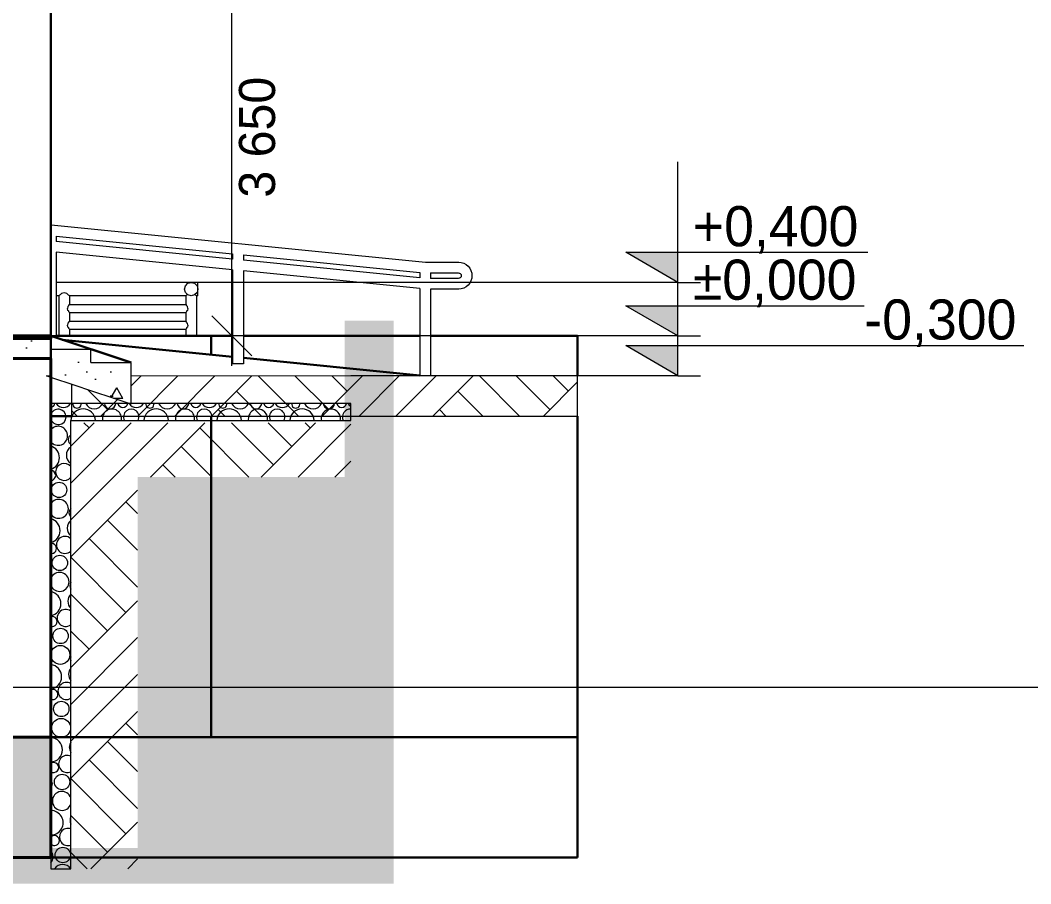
# Model space of a CAD drawing. Extents: x -464571 to -430223, y -12741 to 36790.
# Drawn here: x -444838 to -437279, y -4097 to 2360 of the extents above; entities that cross this region are included whole.
import ezdxf

# ---------------------------------------------------------------- set-up
doc = ezdxf.new("R2010")
doc.units = 0
doc.header["$MEASUREMENT"] = 0
for name, color, linetype, lineweight in [('01 Лінії_Ном_пера__1', 7, 'Continuous', 13), ('0_Ном_пера__1', 7, 'Continuous', 13), ('0_Ном_пера__120', 7, 'Continuous', 13), ('0_Ном_пера__19', 255, 'Continuous', 0), ('0_Ном_пера__41', 7, 'Continuous', 30), ('0_Ном_пера__7', 7, 'Continuous', 5), ('Интерьер- Перегородка_Ном_пера__41', 7, 'Continuous', 30), ('Лестницы внутренние_Ном_пера__21', 7, 'Continuous', 20), ('Перекрытия_Ном_пера__1', 7, 'Continuous', 13), ('Перекрытия_Ном_пера__41', 7, 'Continuous', 30), ('Стены несущие_Ном_пера__41', 7, 'Continuous', 30), ('Стены несущие_Ном_пера__61', 7, 'Continuous', 40)]:
    doc.layers.add(name, color=color, linetype=linetype, lineweight=lineweight)
for name, color, linetype, lineweight, true_color in [('0_Ном_пера__98', 7, 'Continuous', 13, 0x001f3e), ('Лестницы внутренние_Ном_пера__241', 7, 'Continuous', 13, 0x515151), ('Стены несущие_Ном_пера__42', 7, 'Continuous', 30, 0x7f7f7f)]:
    doc.layers.add(name, color=color, linetype=linetype, lineweight=lineweight, true_color=true_color)
for name, color, linetype in [('Интерьер- Перегородка', 7, 'Continuous'), ('Лестницы внутренние', 7, 'Continuous'), ('Перекрытия', 7, 'Continuous'), ('Стены несущие', 7, 'Continuous')]:
    doc.layers.add(name, color=color, linetype=linetype)
doc.styles.add('СГЕНЕРИР_СТИЛЬ_2', font='GOTHIC.TTF')
doc.styles.add('СГЕНЕРИР_СТИЛЬ_4', font='')
doc.styles.get('СГЕНЕРИР_СТИЛЬ_4').set_extended_font_data('Arial Unicode MS Кириллический')
doc.dimstyles.new('СГЕНЕРИР_СТИЛЬ__6', dxfattribs={"dimtxt": 269.999993, "dimasz": 285, "dimexe": 0.18, "dimexo": 300, "dimgap": 0.09, "dimtad": 3, "dimdec": 0, "dimzin": 0, "dimdsep": 46, "dimtxsty": 'СГЕНЕРИР_СТИЛЬ_4', "dimblk": 'ARROWHEAD_6', "dimblk1": 'ARROWHEAD_6', "dimblk2": 'ARROWHEAD_6', "dimcen": 0.09, "dimclrd": 256, "dimclre": 256, "dimclrt": 256, "dimadec": 0, "dimazin": 0, "dimtfac": 1, "dimtdec": 4, "dimtmove": 0, "dimatfit": 3, "dimfxl": 0, "dimtolj": 1, "dimtzin": 0, "dimarcsym": 0})
pattern_1 = [(45, (-133390.85, 0), (-413.6575, 413.6575), []), (45, (-133528.7, 137.9), (-827.315, 827.315), []), (45, (-133666.6, 275.8), (-827.315, 827.315), []), (135, (-133804.51, 413.66), (137.88582, 137.88582), [585, -585])]

# ---------------------------------------------------------------- blocks, each defined once
blk = doc.blocks.new('Элемент разреза_205', base_point=(-133390.9, 0))
at = {"layer": 'Интерьер- Перегородка_Ном_пера__41', "linetype": 'Continuous'}
for p, q in [((-444788.9, 3900), (-446168.9, 3900)), ((-444608.9, 3900), (-444668.9, 3900)), ((-444608.9, 0), (-444608.9, 3900)), ((-446168.9, 0), (-445008.9, 0))]:
    blk.add_line(p, q, dxfattribs=at)
blk = doc.blocks.new('Элемент разреза_344', base_point=(-133390.9, 0))
at = {"layer": '0_Ном_пера__98', "linetype": 'Continuous'}
for p, q in [((-444608.9, 830), (-444606.9, 830)), ((-444606.9, 830), (-441807, 550)), ((-444568.9, 745.8), (-444568.9, 706.2)), ((-444568.9, 745.8), (-443249, 613.8)), ((-443249, 574.2), (-444568.9, 706.2)), ((-444568.9, 625.8), (-444568.9, -13.3)), ((-443249, 493.8), (-444568.9, 625.8)), ((-443249, 613.8), (-443249, 574.2)), ((-443169, 605.8), (-443169, 566.2)), ((-443169, 605.8), (-441849, 473.8)), ((-441849, 434.2), (-443169, 566.2)), ((-441807, 550), (-441557, 550)), ((-441557, 550), (-441539.5, 548.3)), ((-441539.5, 548.3), (-441520.7, 542.6)), ((-441520.7, 542.6), (-441503.3, 533.3)), ((-441503.3, 533.3), (-441488.2, 520.8)), ((-443249, 493.8), (-443249, -210)), ((-443169, 485.8), (-443169, -210)), ((-441849, 353.8), (-443169, 485.8)), ((-441849, 473.8), (-441849, 434.2)), ((-441769, 470), (-441769, 430)), ((-441769, 470), (-441561, 470)), ((-441561, 470), (-441555.1, 469.4)), ((-441555.1, 469.4), (-441551.4, 468.3)), ((-441551.4, 468.3), (-441548, 466.5)), ((-441548, 466.5), (-441545, 464)), ((-441545, 464), (-441542.5, 461)), ((-441542.5, 461), (-441540.7, 457.6)), ((-441540.7, 457.6), (-441539.6, 453.9)), ((-441539.6, 453.9), (-441539.2, 450)), ((-441488.2, 520.8), (-441475.7, 505.7)), ((-441475.7, 505.7), (-441466.4, 488.3)), ((-441466.4, 488.3), (-441460.7, 469.5)), ((-441460.7, 469.5), (-441458.8, 450)), ((-441561, 430), (-441769, 430)), ((-441555.1, 430.6), (-441561, 430)), ((-441551.4, 431.7), (-441555.1, 430.6)), ((-441548, 433.5), (-441551.4, 431.7)), ((-441545, 436), (-441548, 433.5)), ((-441542.5, 439), (-441545, 436)), ((-441540.7, 442.4), (-441542.5, 439)), ((-441539.6, 446.1), (-441540.7, 442.4)), ((-441539.2, 450), (-441539.6, 446.1)), ((-441488.2, 379.2), (-441503.3, 366.7)), ((-441475.7, 394.3), (-441488.2, 379.2)), ((-441466.4, 411.7), (-441475.7, 394.3)), ((-441460.7, 430.5), (-441466.4, 411.7)), ((-441458.8, 450), (-441460.7, 430.5)), ((-441849, 353.8), (-441849, -297.1)), ((-441769, 350), (-441769, -297)), ((-441557, 350), (-441769, 350)), ((-441539.5, 351.7), (-441557, 350)), ((-441520.7, 357.4), (-441539.5, 351.7)), ((-441503.3, 366.7), (-441520.7, 357.4)), ((-443245.9, -210), (-443249, -210)), ((-443237.2, -210), (-443245.9, -210)), ((-443224.3, -210), (-443237.2, -210)), ((-443209, -210), (-443224.3, -210)), ((-443193.6, -210), (-443209, -210)), ((-443180.7, -210), (-443193.6, -210)), ((-443172, -210), (-443180.7, -210)), ((-443169, -210), (-443172, -210))]:
    blk.add_line(p, q, dxfattribs=at)
blk = doc.blocks.new('Элемент разреза_167', base_point=(-133390.9, 0))
at = {"layer": '0_Ном_пера__1', "linetype": 'Continuous'}
for p, q in [((-443508.9, 400), (-444568.9, 400)), ((-443508.9, 393.3), (-443508.9, 400)), ((-443508.9, 375), (-443508.9, 393.3)), ((-444550, 300), (-444544.7, 305.4)), ((-444539.7, 306.7), (-444544.7, 305.4)), ((-444539.7, 306.7), (-444530, 316.3)), ((-444510, 321.7), (-444530, 316.3)), ((-444490, 316.3), (-444510, 321.7)), ((-444480.4, 306.7), (-444490, 316.3)), ((-444480.4, 306.7), (-444475.4, 305.4)), ((-444470, 300), (-444475.4, 305.4)), ((-443598.9, 300), (-443593.5, 305.4)), ((-443588.5, 306.7), (-443593.5, 305.4)), ((-443588.5, 306.7), (-443586.2, 309)), ((-443529.3, 306.7), (-443531.6, 309)), ((-443529.3, 306.7), (-443524.3, 305.4)), ((-443518.9, 300), (-443524.3, 305.4)), ((-443508.9, 350), (-443508.9, 375)), ((-443508.9, 325), (-443508.9, 350)), ((-443508.9, 306.7), (-443508.9, 325)), ((-443508.9, 300), (-443508.9, 306.7)), ((-444550, 300), (-444568.9, 300)), ((-444550, 300), (-444550, 0)), ((-444475.4, 226), (-444474, 231)), ((-444470, 235), (-444474, 231)), ((-443598.9, 300), (-444470.1, 300)), ((-444470, 300), (-444470, 235)), ((-444470, 235), (-443598.9, 235)), ((-443598.9, 300), (-443598.9, 235)), ((-443598.9, 235), (-443594.9, 231)), ((-443593.5, 226), (-443594.9, 231)), ((-443518.9, 300), (-443518.9, 0)), ((-443508.9, 300), (-443518.9, 300)), ((-444481.3, 220), (-444485.4, 205)), ((-444481.3, 190), (-444485.4, 205)), ((-444475.4, 226), (-444481.3, 220)), ((-444475.4, 184), (-444481.3, 190)), ((-444474, 179), (-444475.4, 184)), ((-444470, 175), (-444474, 179)), ((-444470, 175), (-444470, 110)), ((-444470, 175), (-443598.9, 175)), ((-443594.9, 179), (-443598.9, 175)), ((-443598.9, 175), (-443598.9, 110)), ((-443593.5, 184), (-443594.9, 179)), ((-443593.5, 226), (-443587.6, 220)), ((-443587.6, 190), (-443593.5, 184)), ((-443583.5, 205), (-443587.6, 220)), ((-443583.5, 205), (-443587.6, 190)), ((-444481.3, 95), (-444485.4, 80)), ((-444481.3, 65), (-444485.4, 80)), ((-444475.4, 101), (-444481.3, 95)), ((-444475.4, 101), (-444474, 106)), ((-444470, 110), (-444474, 106)), ((-444470, 110), (-443598.9, 110)), ((-443598.9, 110), (-443594.9, 106)), ((-443593.5, 101), (-443594.9, 106)), ((-443593.5, 101), (-443587.6, 95)), ((-443583.5, 80), (-443587.6, 95)), ((-443583.5, 80), (-443587.6, 65)), ((-444475.4, 59), (-444481.3, 65)), ((-444474, 54), (-444475.4, 59)), ((-444470, 50), (-444474, 54)), ((-444470, 50), (-444470, 0)), ((-444470, 50), (-443598.9, 50)), ((-443594.9, 54), (-443598.9, 50)), ((-443598.9, 50), (-443598.9, 0)), ((-443593.5, 59), (-443594.9, 54)), ((-443587.6, 65), (-443593.5, 59))]:
    blk.add_line(p, q, dxfattribs=at)
blk = doc.blocks.new('Элемент разреза_166', base_point=(-133390.9, 0))
at = {"layer": '0_Ном_пера__41', "linetype": 'Continuous'}
blk.add_line((-444608.9, 0), (-444008.9, -200), dxfattribs=at)
blk = doc.blocks.new('Элемент разреза_165', base_point=(-133390.9, 0))
at = {"layer": '0_Ном_пера__41', "linetype": 'Continuous'}
for p, q in [((-444608.9, 0), (-444309.4, -100)), ((-444308.9, -100.2), (-444009.8, -200)), ((-444608.9, -600), (-444451.5, -600))]:
    blk.add_line(p, q, dxfattribs=at)
blk = doc.blocks.new('Элемент разреза_161', base_point=(-133390.9, 0))
at = {"layer": '0_Ном_пера__1', "linetype": 'Continuous'}
for p, q in [((-443602.2, 375), (-443583.9, 393.3)), ((-443583.9, 393.3), (-443558.9, 400)), ((-443558.9, 400), (-443533.9, 393.3)), ((-443533.9, 393.3), (-443515.6, 375)), ((-443608.9, 350), (-443602.2, 375)), ((-443602.2, 325), (-443608.9, 350)), ((-443583.9, 306.7), (-443602.2, 325)), ((-443558.9, 300), (-443583.9, 306.7)), ((-443533.9, 306.7), (-443558.9, 300)), ((-443515.6, 325), (-443533.9, 306.7)), ((-443515.6, 375), (-443508.9, 350)), ((-443508.9, 350), (-443515.6, 325)), ((-443518.9, 300.1), (-443518.9, 300))]:
    blk.add_line(p, q, dxfattribs=at)
blk = doc.blocks.new('Элемент разреза_216', base_point=(-133390.9, 0))
at = {"layer": 'Стены несущие_Ном_пера__41', "linetype": 'Continuous'}
for p, q in [((-444568.9, 0), (-443408.9, 0)), ((-443408.9, 0), (-443408.9, -140)), ((-443408.9, -600), (-443408.9, -3000)), ((-443408.9, -3000), (-444608.9, -3000))]:
    blk.add_line(p, q, dxfattribs=at)
blk = doc.blocks.new('Элемент разреза_346', base_point=(-133390.9, 0))
at = {"layer": '0_Ном_пера__41', "linetype": 'Continuous'}
for p, q in [((-444523.2, -28.6), (-443249, -156)), ((-443169, -164), (-441849, -296))]:
    blk.add_line(p, q, dxfattribs=at)
blk = doc.blocks.new('Элемент разреза_217', base_point=(-133390.9, 0))
at = {"layer": 'Стены несущие_Ном_пера__41', "linetype": 'Continuous'}
for p, q in [((-443408.9, 0), (-443249, 0)), ((-443169, 0), (-441849, 0)), ((-441769, 0), (-440668.5, 0)), ((-440668.5, -295.5), (-440668.5, 0)), ((-440668.5, -3000), (-440668.5, -600)), ((-440668.5, -3000), (-443408.9, -3000))]:
    blk.add_line(p, q, dxfattribs=at)
blk = doc.blocks.new('Элемент разреза_330', base_point=(-133390.9, 0))
at = {"layer": 'Стены несущие_Ном_пера__41', "linetype": 'Continuous'}
for q in [(-440668.5, -3000), (-444608.9, -3900)]:
    blk.add_line((-440668.5, -3900), q, dxfattribs=at)
blk = doc.blocks.new('Элемент разреза_5', base_point=(-133390.9, 0))
at = {"layer": 'Лестницы внутренние_Ном_пера__241', "linetype": 'Continuous'}
h = blk.add_hatch(dxfattribs=at)
h.set_pattern_fill('Бетон', color=256, style=0, pattern_type=2)
h.set_pattern_definition([(0, (-133390.9, 0), (0, 935.3074), [90, -450]), (0, (-133120.9, 467.7), (0, 935.3074), [90, -450]), (60, (-133390.9, 0), (-810, 467.6537), [90, -450]), (60, (-132850.9, 0), (-810, 467.6537), [90, -450]), (120, (-133300.9, 0), (810, 467.6537), [90, -450]), (120, (-132760.9, 0), (810, 467.6537), [90, -450]), (0, (-133390.85, 90), (0, 180), [0, -180, 0, -270]), (45, (-133300.85, 90), (-127.27922, 127.27922), [0, -135, 0, -225])])
h.paths.add_polyline_path([(-444008.9, -300), (-444008.9, -200), (-444308.9, -200), (-444308.9, -100), (-444608.9, -100), (-444608.9, -300), (-444641.4, -300), (-444621.8, -306.5), (-444608.9, -310.8), (-444428, -371.1), (-444308.9, -410.8), (-444128, -471.1), (-444008.9, -510.8)], flags=0)
at = {"layer": 'Лестницы внутренние_Ном_пера__21', "linetype": 'Continuous'}
for p, q in [((-444608.9, -100), (-444308.9, -100)), ((-444608.9, -300), (-444608.9, -100)), ((-444308.9, -200), (-444308.9, -100)), ((-444308.9, -200), (-444008.9, -200)), ((-444008.9, -300), (-444008.9, -200)), ((-444641.4, -300), (-444608.9, -300)), ((-444621.8, -306.5), (-444641.4, -300)), ((-444008.9, -510.8), (-444008.9, -300)), ((-444608.9, -310.8), (-444621.8, -306.5)), ((-444428, -371.1), (-444608.9, -310.8)), ((-444308.9, -410.8), (-444428, -371.1)), ((-444128, -471.1), (-444308.9, -410.8)), ((-444008.9, -510.8), (-444128, -471.1))]:
    blk.add_line(p, q, dxfattribs=at)
blk = doc.blocks.new('Элемент разреза_9', base_point=(-133390.9, 0))
at = {"layer": 'Перекрытия_Ном_пера__1', "linetype": 'Continuous'}
h = blk.add_hatch(dxfattribs=at)
h.set_pattern_fill('05___Бетон__будівельний_', color=256, style=0, pattern_type=2)
h.set_pattern_definition([(0, (-133390.9, 0), (0, 935.3075), [90, -450]), (0, (-133120.9, 467.7), (0, 935.3075), [90, -450]), (60, (-133390.9, 0), (-810, 467.6537), [90, -450]), (60, (-132850.9, 0), (-810, 467.6537), [90, -450]), (120, (-133300.9, 0), (810, 467.6537), [90, -450]), (120, (-132760.9, 0), (810, 467.6537), [90, -450]), (0, (-133390.85, 90), (0, 180.00001), [0, -180.00001, 0, -270.00001]), (45, (-133300.85, 90), (-127.27923, 127.27923), [0, -135.00001, 0, -225.00001])])
h.paths.add_polyline_path([(-446168.9, -170), (-444608.9, -170), (-444608.9, -20), (-446168.9, -20)], flags=0)
at = {"layer": 'Перекрытия_Ном_пера__41', "linetype": 'Continuous'}
for p, q in [((-446168.9, -20), (-444608.9, -20)), ((-446168.9, -170), (-446168.9, -20)), ((-444608.9, -170), (-444608.9, -20)), ((-446168.9, -170), (-444608.9, -170))]:
    blk.add_line(p, q, dxfattribs=at)
blk = doc.blocks.new('Элемент разреза_171', base_point=(-133390.9, 0))
at = {"layer": 'Стены несущие_Ном_пера__61', "linetype": 'Continuous'}
for p, q in [((-445008.9, -20), (-445008.9, 0)), ((-445008.9, 0), (-444608.9, 0)), ((-444608.9, -20), (-444608.9, 0)), ((-445008.9, -20), (-444608.9, -20)), ((-445008.9, -170), (-444608.9, -170)), ((-445008.9, -3000), (-445008.9, -170)), ((-444608.9, -3000), (-444608.9, -170)), ((-445008.9, -3000), (-444608.9, -3000))]:
    blk.add_line(p, q, dxfattribs=at)
blk = doc.blocks.new('Элемент разреза_168', base_point=(-133390.9, 0))
at = {"layer": 'Стены несущие_Ном_пера__42', "linetype": 'Continuous'}
blk.add_hatch(color=256, dxfattribs=at).paths.add_polyline_path([(-445008.9, -3000), (-445008.9, -3900), (-444608.9, -3900), (-444608.9, -3000)], flags=0)
at = {"layer": 'Стены несущие_Ном_пера__61', "linetype": 'Continuous'}
for p, q in [((-445008.9, -3900), (-445008.9, -3000)), ((-445008.9, -3000), (-444608.9, -3000)), ((-444608.9, -3900), (-444608.9, -3000)), ((-445008.9, -3900), (-444608.9, -3900))]:
    blk.add_line(p, q, dxfattribs=at)
blk = doc.blocks.new('Элемент разреза_281', base_point=(-133390.9, 0))
at = {"layer": '0_Ном_пера__7', "linetype": 'Continuous'}
h = blk.add_hatch(dxfattribs=at)
h.set_pattern_fill('Грунт', color=256, style=0, pattern_type=2)
h.set_pattern_definition(pattern_1)
h.paths.add_polyline_path([(-444008.9, -300.1), (-444008.9, -510.8), (-444128, -471.1), (-444308.9, -410.8), (-444428, -371.1), (-444451.5, -363.3), (-444451.5, -600), (-440668.5, -600), (-440668.5, -295.5)], flags=0)
at = {"layer": '0_Ном_пера__1', "linetype": 'Continuous'}
for p, q in [((-444008.9, -300.1), (-440668.5, -295.5)), ((-444008.9, -510.8), (-444008.9, -300.1)), ((-440668.5, -600), (-440668.5, -295.5)), ((-444428, -371.1), (-444451.5, -363.3)), ((-444451.5, -600), (-444451.5, -363.3)), ((-444308.9, -410.8), (-444428, -371.1)), ((-444128, -471.1), (-444308.9, -410.8)), ((-444008.9, -510.8), (-444128, -471.1)), ((-444451.5, -600), (-440668.5, -600))]:
    blk.add_line(p, q, dxfattribs=at)
blk = doc.blocks.new('Линейный размер_2', base_point=(-439919.7, -297.8))
at = {"layer": '0_Ном_пера__98', "linetype": 'Continuous'}
for points in [[(-439919.7, 400), (-440308.9, 625), (-439919.7, 625)], [(-439919.7, 0), (-440308.9, 225), (-439919.7, 225)], [(-439919.7, -297.8), (-440308.9, -72.8), (-439919.7, -72.8)]]:
    blk.add_hatch(color=256, dxfattribs=at).paths.add_polyline_path(points, flags=0)
for p, q in [((-439919.7, 400), (-439919.7, 1300)), ((-439919.7, 0), (-439919.7, 900)), ((-439919.7, 400), (-440308.9, 625)), ((-440308.9, 625), (-439919.7, 625)), ((-439919.7, 625), (-438497.1, 625)), ((-439919.7, -297.8), (-439919.7, 602.2)), ((-439919.7, 400), (-443558.9, 400)), ((-439919.7, 400), (-439750.9, 400)), ((-439919.7, 0), (-440308.9, 225)), ((-440308.9, 225), (-439919.7, 225)), ((-439919.7, 225), (-438525.3, 225)), ((-439919.7, 0), (-446328.9, 0)), ((-439919.7, 0), (-439750.9, 0)), ((-439919.7, -297.8), (-440308.9, -72.8)), ((-440308.9, -72.8), (-439919.7, -72.8)), ((-439919.7, -72.8), (-437332.5, -72.8)), ((-439919.7, -297.8), (-442364.4, -297.8)), ((-439919.7, -297.8), (-439750.9, -297.8))]:
    blk.add_line(p, q, dxfattribs=at)
at = {"layer": '0_Ном_пера__98', "char_height": 300, "attachment_point": 1, "style": 'СГЕНЕРИР_СТИЛЬ_2'}
for s, insert in [('{+0,400}', (-439807.2, 970)), ('{±0,000}', (-439807.2, 570)), ('{-0,300}', (-438524.1, 272.2))]:
    blk.add_mtext(s, dxfattribs=dict(at, insert=insert))
blk = doc.blocks.new('*D458', base_point=(-133390.9, 0))
at = {"layer": '0_Ном_пера__120', "linetype": 'Continuous'}
for p, q in [((-443105.9, 3500), (-443405.9, 3800)), ((-442974.6, 3650), (-443555.9, 3650)), ((-443255.9, 0), (-443255.9, 3650)), ((-443405.9, 150), (-443105.9, -150)), ((-442974.6, 0), (-443555.9, 0)), ((-443255.9, -225), (-443255.9, 0))]:
    blk.add_line(p, q, dxfattribs=at)
at = {"layer": '0_Ном_пера__120', "char_height": 270, "attachment_point": 1, "rotation": 90, "style": 'СГЕНЕРИР_СТИЛЬ_2'}
for s, insert in [('{150}', (-443201.9, 2867.2)), ('{3\xa0650}', (-443201.9, 1033.4))]:
    blk.add_mtext(s, dxfattribs=dict(at, insert=insert))
blk = doc.blocks.new('ARROWHEAD_6')
at = {"linetype": 'Continuous'}
for p, q in [((-0.5, -0.5), (0.5, 0.5)), ((0, 0), (-1, 0))]:
    blk.add_line(p, q, dxfattribs=at)
blk = doc.blocks.new('*D459', base_point=(-133390.854027, 0))
at = {"layer": '0_Ном_пера__120', "linetype": 'Continuous'}
for p, q in [((-443405.893977, 3950), (-443105.893977, 3650)), ((-442974.643977, 3800), (-443555.893977, 3800)), ((-443105.893977, 3500), (-443405.893977, 3800)), ((-443255.893977, 3650), (-443255.893977, 3800)), ((-442974.643977, 3650), (-443555.893977, 3650))]:
    blk.add_line(p, q, dxfattribs=at)
blk = doc.blocks.new('*D460', base_point=(-133390.9, 0))
at = {"layer": '0_Ном_пера__120', "linetype": 'Continuous'}
for p, q in [((-443405.9, 5150), (-443105.9, 4850)), ((-442974.6, 5000), (-443555.9, 5000)), ((-443255.9, 3800), (-443255.9, 5000)), ((-443405.9, 3950), (-443105.9, 3650)), ((-442974.6, 3800), (-443555.9, 3800))]:
    blk.add_line(p, q, dxfattribs=at)
at = {"layer": '0_Ном_пера__120', "insert": (-442891.4, 3924.8), "char_height": 270, "attachment_point": 1, "rotation": 90, "style": 'СГЕНЕРИР_СТИЛЬ_2'}
blk.add_mtext('{1\xa0200}', dxfattribs=at)
blk = doc.blocks.new('*D461', base_point=(-133390.9, 0))
at = {"layer": '0_Ном_пера__120', "linetype": 'Continuous'}
for p, q in [((-443405.9, 6800), (-443105.9, 6500)), ((-442974.6, 6650), (-443555.9, 6650)), ((-443255.9, 5000), (-443255.9, 6650)), ((-443405.9, 5150), (-443105.9, 4850)), ((-442974.6, 5000), (-443555.9, 5000))]:
    blk.add_line(p, q, dxfattribs=at)
at = {"layer": '0_Ном_пера__120', "char_height": 270, "attachment_point": 1, "rotation": 90, "style": 'СГЕНЕРИР_СТИЛЬ_2'}
for s, insert in [('{150}', (-442891.4, 6032.2)), ('{1\xa0650}', (-443201.9, 5349.8))]:
    blk.add_mtext(s, dxfattribs=dict(at, insert=insert))
blk = doc.blocks.new('*D462', base_point=(-133390.854027, 0))
at = {"layer": '0_Ном_пера__120', "linetype": 'Continuous'}
for p, q in [((-443405.893977, 6950), (-443105.893977, 6650)), ((-442974.643977, 6800), (-443555.893977, 6800)), ((-443405.893977, 6800), (-443105.893977, 6500)), ((-443255.893977, 6650), (-443255.893977, 6800)), ((-442974.643977, 6650), (-443555.893977, 6650))]:
    blk.add_line(p, q, dxfattribs=at)
blk = doc.blocks.new('*D463', base_point=(-133390.9, 0))
at = {"layer": '0_Ном_пера__120', "linetype": 'Continuous'}
for p, q in [((-443405.9, 8150), (-443105.9, 7850)), ((-442974.6, 8000), (-443555.9, 8000)), ((-443255.9, 6800), (-443255.9, 8000)), ((-443405.9, 6950), (-443105.9, 6650)), ((-442974.6, 6800), (-443555.9, 6800))]:
    blk.add_line(p, q, dxfattribs=at)
at = {"layer": '0_Ном_пера__120', "insert": (-442891.4, 6935), "char_height": 270, "attachment_point": 1, "rotation": 90, "style": 'СГЕНЕРИР_СТИЛЬ_2'}
blk.add_mtext('{1\xa0200}', dxfattribs=at)
blk = doc.blocks.new('*D464', base_point=(-133390.9, 0))
at = {"layer": '0_Ном_пера__120', "linetype": 'Continuous'}
for p, q in [((-443405.9, 9800), (-443105.9, 9500)), ((-442974.6, 9650), (-443555.9, 9650)), ((-443255.9, 8000), (-443255.9, 9650)), ((-443405.9, 8150), (-443105.9, 7850)), ((-442974.6, 8000), (-443555.9, 8000))]:
    blk.add_line(p, q, dxfattribs=at)
at = {"layer": '0_Ном_пера__120', "char_height": 270, "attachment_point": 1, "rotation": 90, "style": 'СГЕНЕРИР_СТИЛЬ_2'}
for s, insert in [('{150}', (-442891.4, 9032.2)), ('{1\xa0650}', (-443201.9, 8349.8))]:
    blk.add_mtext(s, dxfattribs=dict(at, insert=insert))
blk = doc.blocks.new('*D465', base_point=(-133390.854027, 0))
at = {"layer": '0_Ном_пера__120', "linetype": 'Continuous'}
for p, q in [((-443405.893977, 9950), (-443105.893977, 9650)), ((-442974.643977, 9800), (-443555.893977, 9800)), ((-443405.893977, 9800), (-443105.893977, 9500)), ((-443255.893977, 9650), (-443255.893977, 9800)), ((-442974.643977, 9650), (-443555.893977, 9650))]:
    blk.add_line(p, q, dxfattribs=at)
blk = doc.blocks.new('*D466', base_point=(-133390.9, 0))
at = {"layer": '0_Ном_пера__120', "linetype": 'Continuous'}
for p, q in [((-443405.9, 11150), (-443105.9, 10850)), ((-442974.6, 11000), (-443555.9, 11000)), ((-443255.9, 9800), (-443255.9, 11000)), ((-443405.9, 9950), (-443105.9, 9650)), ((-442974.6, 9800), (-443555.9, 9800))]:
    blk.add_line(p, q, dxfattribs=at)
at = {"layer": '0_Ном_пера__120', "insert": (-442891.4, 9935), "char_height": 270, "attachment_point": 1, "rotation": 90, "style": 'СГЕНЕРИР_СТИЛЬ_2'}
blk.add_mtext('{1\xa0200}', dxfattribs=at)
blk = doc.blocks.new('*D467', base_point=(-133390.9, 0))
at = {"layer": '0_Ном_пера__120', "linetype": 'Continuous'}
for p, q in [((-443405.9, 12800), (-443105.9, 12500)), ((-442974.6, 12650), (-443555.9, 12650)), ((-443255.9, 11000), (-443255.9, 12650)), ((-443405.9, 11150), (-443105.9, 10850)), ((-442974.6, 11000), (-443555.9, 11000))]:
    blk.add_line(p, q, dxfattribs=at)
at = {"layer": '0_Ном_пера__120', "char_height": 270, "attachment_point": 1, "rotation": 90, "style": 'СГЕНЕРИР_СТИЛЬ_2'}
for s, insert in [('{150}', (-442891.4, 12032.2)), ('{1\xa0650}', (-443201.9, 11349.8))]:
    blk.add_mtext(s, dxfattribs=dict(at, insert=insert))
blk = doc.blocks.new('*D468', base_point=(-133390.854027, 0))
at = {"layer": '0_Ном_пера__120', "linetype": 'Continuous'}
for p, q in [((-443405.893977, 12950), (-443105.893977, 12650)), ((-442974.643977, 12800), (-443555.893977, 12800)), ((-443405.893977, 12800), (-443105.893977, 12500)), ((-443255.893977, 12650), (-443255.893977, 12800)), ((-442974.643977, 12650), (-443555.893977, 12650))]:
    blk.add_line(p, q, dxfattribs=at)
blk = doc.blocks.new('*D469', base_point=(-133390.9, 0))
at = {"layer": '0_Ном_пера__120', "linetype": 'Continuous'}
for p, q in [((-443405.9, 14150), (-443105.9, 13850)), ((-442974.6, 14000), (-443555.9, 14000)), ((-443255.9, 12800), (-443255.9, 14000)), ((-443405.9, 12950), (-443105.9, 12650)), ((-442974.6, 12800), (-443555.9, 12800))]:
    blk.add_line(p, q, dxfattribs=at)
at = {"layer": '0_Ном_пера__120', "insert": (-442891.4, 12935), "char_height": 270, "attachment_point": 1, "rotation": 90, "style": 'СГЕНЕРИР_СТИЛЬ_2'}
blk.add_mtext('{1\xa0200}', dxfattribs=at)
blk = doc.blocks.new('*D470', base_point=(-133390.9, 0))
at = {"layer": '0_Ном_пера__120', "linetype": 'Continuous'}
for p, q in [((-443405.9, 15800), (-443105.9, 15500)), ((-442974.6, 15650), (-443555.9, 15650)), ((-443255.9, 14000), (-443255.9, 15650)), ((-443405.9, 14150), (-443105.9, 13850)), ((-442974.6, 14000), (-443555.9, 14000))]:
    blk.add_line(p, q, dxfattribs=at)
at = {"layer": '0_Ном_пера__120', "char_height": 270, "attachment_point": 1, "rotation": 90, "style": 'СГЕНЕРИР_СТИЛЬ_2'}
for s, insert in [('{150}', (-442891.4, 15032.2)), ('{1\xa0650}', (-443201.9, 14349.8))]:
    blk.add_mtext(s, dxfattribs=dict(at, insert=insert))
blk = doc.blocks.new('*D471', base_point=(-133390.854027, 0))
at = {"layer": '0_Ном_пера__120', "linetype": 'Continuous'}
for p, q in [((-443405.893977, 15950), (-443105.893977, 15650)), ((-442974.643977, 15800), (-443555.893977, 15800)), ((-443405.893977, 15800), (-443105.893977, 15500)), ((-443255.893977, 15650), (-443255.893977, 15800)), ((-442974.643977, 15650), (-443555.893977, 15650))]:
    blk.add_line(p, q, dxfattribs=at)
blk = doc.blocks.new('*D472', base_point=(-133390.9, 0))
at = {"layer": '0_Ном_пера__120', "linetype": 'Continuous'}
for p, q in [((-443405.9, 17150), (-443105.9, 16850)), ((-442974.6, 17000), (-443555.9, 17000)), ((-443255.9, 15800), (-443255.9, 17000)), ((-443405.9, 15950), (-443105.9, 15650)), ((-442974.6, 15800), (-443555.9, 15800))]:
    blk.add_line(p, q, dxfattribs=at)
at = {"layer": '0_Ном_пера__120', "insert": (-442891.4, 15935), "char_height": 270, "attachment_point": 1, "rotation": 90, "style": 'СГЕНЕРИР_СТИЛЬ_2'}
blk.add_mtext('{1\xa0200}', dxfattribs=at)
blk = doc.blocks.new('*D473', base_point=(-133390.9, 0))
at = {"layer": '0_Ном_пера__120', "linetype": 'Continuous'}
for p, q in [((-443105.9, 18500), (-443405.9, 18800)), ((-442974.6, 18650), (-443555.9, 18650)), ((-443255.9, 17000), (-443255.9, 18650)), ((-443405.9, 17150), (-443105.9, 16850)), ((-442974.6, 17000), (-443555.9, 17000))]:
    blk.add_line(p, q, dxfattribs=at)
at = {"layer": '0_Ном_пера__120', "char_height": 270, "attachment_point": 1, "rotation": 90, "style": 'СГЕНЕРИР_СТИЛЬ_2'}
for s, insert in [('{150}', (-442891.4, 18032.2)), ('{1\xa0650}', (-443201.9, 17349.8))]:
    blk.add_mtext(s, dxfattribs=dict(at, insert=insert))
blk = doc.blocks.new('*D474', base_point=(-133390.854027, 0))
at = {"layer": '0_Ном_пера__120', "linetype": 'Continuous'}
for p, q in [((-443405.893977, 18950), (-443105.893977, 18650)), ((-442974.643977, 18800), (-443555.893977, 18800)), ((-443105.893977, 18500), (-443405.893977, 18800)), ((-443255.893977, 18650), (-443255.893977, 18800)), ((-442974.643977, 18650), (-443555.893977, 18650))]:
    blk.add_line(p, q, dxfattribs=at)
blk = doc.blocks.new('*D475', base_point=(-133390.9, 0))
at = {"layer": '0_Ном_пера__120', "linetype": 'Continuous'}
for p, q in [((-443405.9, 20150), (-443105.9, 19850)), ((-442974.6, 20000), (-443555.9, 20000)), ((-443255.9, 18800), (-443255.9, 20000)), ((-443405.9, 18950), (-443105.9, 18650)), ((-442974.6, 18800), (-443555.9, 18800))]:
    blk.add_line(p, q, dxfattribs=at)
at = {"layer": '0_Ном_пера__120', "insert": (-442891.4, 18935), "char_height": 270, "attachment_point": 1, "rotation": 90, "style": 'СГЕНЕРИР_СТИЛЬ_2'}
blk.add_mtext('{1\xa0200}', dxfattribs=at)
blk = doc.blocks.new('*D476', base_point=(-133390.9, 0))
at = {"layer": '0_Ном_пера__120', "linetype": 'Continuous'}
for p, q in [((-443105.9, 21500), (-443405.9, 21800)), ((-442974.6, 21650), (-443555.9, 21650)), ((-443255.9, 20000), (-443255.9, 21650)), ((-443405.9, 20150), (-443105.9, 19850)), ((-442974.6, 20000), (-443555.9, 20000))]:
    blk.add_line(p, q, dxfattribs=at)
at = {"layer": '0_Ном_пера__120', "char_height": 270, "attachment_point": 1, "rotation": 90, "style": 'СГЕНЕРИР_СТИЛЬ_2'}
for s, insert in [('{150}', (-442891.4, 21032.2)), ('{1\xa0650}', (-443201.9, 20349.8))]:
    blk.add_mtext(s, dxfattribs=dict(at, insert=insert))
blk = doc.blocks.new('*D477', base_point=(-133390.854027, 0))
at = {"layer": '0_Ном_пера__120', "linetype": 'Continuous'}
for p, q in [((-443405.893977, 21950), (-443105.893977, 21650)), ((-442974.643977, 21800), (-443555.893977, 21800)), ((-443105.893977, 21500), (-443405.893977, 21800)), ((-443255.893977, 21650), (-443255.893977, 21800)), ((-442974.643977, 21650), (-443555.893977, 21650))]:
    blk.add_line(p, q, dxfattribs=at)
blk = doc.blocks.new('*D478', base_point=(-133390.9, 0))
at = {"layer": '0_Ном_пера__120', "linetype": 'Continuous'}
for p, q in [((-443405.9, 23150), (-443105.9, 22850)), ((-442974.6, 23000), (-443555.9, 23000)), ((-443255.9, 21800), (-443255.9, 23000)), ((-443405.9, 21950), (-443105.9, 21650)), ((-442974.6, 21800), (-443555.9, 21800))]:
    blk.add_line(p, q, dxfattribs=at)
at = {"layer": '0_Ном_пера__120', "insert": (-442891.4, 21935), "char_height": 270, "attachment_point": 1, "rotation": 90, "style": 'СГЕНЕРИР_СТИЛЬ_2'}
blk.add_mtext('{1\xa0200}', dxfattribs=at)
blk = doc.blocks.new('*D479', base_point=(-133390.9, 0))
at = {"layer": '0_Ном_пера__120', "linetype": 'Continuous'}
for p, q in [((-443105.9, 24500), (-443405.9, 24800)), ((-442974.6, 24650), (-443555.9, 24650)), ((-443255.9, 23000), (-443255.9, 24650)), ((-443405.9, 23150), (-443105.9, 22850)), ((-442974.6, 23000), (-443555.9, 23000))]:
    blk.add_line(p, q, dxfattribs=at)
at = {"layer": '0_Ном_пера__120', "char_height": 270, "attachment_point": 1, "rotation": 90, "style": 'СГЕНЕРИР_СТИЛЬ_2'}
for s, insert in [('{150}', (-442891.4, 24032.2)), ('{1\xa0650}', (-443201.9, 23349.8))]:
    blk.add_mtext(s, dxfattribs=dict(at, insert=insert))
blk = doc.blocks.new('*D480', base_point=(-133390.854027, 0))
at = {"layer": '0_Ном_пера__120', "linetype": 'Continuous'}
for p, q in [((-443405.893977, 24950), (-443105.893977, 24650)), ((-442974.643977, 24800), (-443555.893977, 24800)), ((-443105.893977, 24500), (-443405.893977, 24800)), ((-443255.893977, 24650), (-443255.893977, 24800)), ((-442974.643977, 24650), (-443555.893977, 24650))]:
    blk.add_line(p, q, dxfattribs=at)
blk = doc.blocks.new('*D481', base_point=(-133390.9, 0))
at = {"layer": '0_Ном_пера__120', "linetype": 'Continuous'}
for p, q in [((-443405.9, 26150), (-443105.9, 25850)), ((-442974.6, 26000), (-443555.9, 26000)), ((-443255.9, 24800), (-443255.9, 26000)), ((-443405.9, 24950), (-443105.9, 24650)), ((-442974.6, 24800), (-443555.9, 24800))]:
    blk.add_line(p, q, dxfattribs=at)
at = {"layer": '0_Ном_пера__120', "insert": (-442891.4, 24935), "char_height": 270, "attachment_point": 1, "rotation": 90, "style": 'СГЕНЕРИР_СТИЛЬ_2'}
blk.add_mtext('{1\xa0200}', dxfattribs=at)
blk = doc.blocks.new('*D482', base_point=(-133390.9, 0))
at = {"layer": '0_Ном_пера__120', "linetype": 'Continuous'}
for p, q in [((-443105.9, 27500), (-443405.9, 27800)), ((-442974.6, 27650), (-443555.9, 27650)), ((-443255.9, 26000), (-443255.9, 27650)), ((-443405.9, 26150), (-443105.9, 25850)), ((-442974.6, 26000), (-443555.9, 26000))]:
    blk.add_line(p, q, dxfattribs=at)
at = {"layer": '0_Ном_пера__120', "char_height": 270, "attachment_point": 1, "rotation": 90, "style": 'СГЕНЕРИР_СТИЛЬ_2'}
for s, insert in [('{150}', (-442891.4, 27032.2)), ('{1\xa0650}', (-443201.9, 26349.8))]:
    blk.add_mtext(s, dxfattribs=dict(at, insert=insert))
blk = doc.blocks.new('*D483', base_point=(-133390.854027, 0))
at = {"layer": '0_Ном_пера__120', "linetype": 'Continuous'}
for p, q in [((-443405.893977, 27950), (-443105.893977, 27650)), ((-442974.643977, 27800), (-443555.893977, 27800)), ((-443105.893977, 27500), (-443405.893977, 27800)), ((-443255.893977, 27650), (-443255.893977, 27800)), ((-442974.643977, 27650), (-443555.893977, 27650))]:
    blk.add_line(p, q, dxfattribs=at)
blk = doc.blocks.new('*D484', base_point=(-133390.9, 0))
at = {"layer": '0_Ном_пера__120', "linetype": 'Continuous'}
for p, q in [((-443405.9, 29150), (-443105.9, 28850)), ((-442974.6, 29000), (-443555.9, 29000)), ((-443255.9, 27800), (-443255.9, 29000)), ((-443405.9, 27950), (-443105.9, 27650)), ((-442974.6, 27800), (-443555.9, 27800))]:
    blk.add_line(p, q, dxfattribs=at)
at = {"layer": '0_Ном_пера__120', "insert": (-442891.4, 27935), "char_height": 270, "attachment_point": 1, "rotation": 90, "style": 'СГЕНЕРИР_СТИЛЬ_2'}
blk.add_mtext('{1\xa0200}', dxfattribs=at)
blk = doc.blocks.new('*D485', base_point=(-133390.9, 0))
at = {"layer": '0_Ном_пера__120', "linetype": 'Continuous'}
for p, q in [((-443405.9, 30650), (-443105.9, 30350)), ((-442974.6, 30500), (-443555.9, 30500)), ((-443255.9, 29000), (-443255.9, 30500)), ((-443405.9, 29150), (-443105.9, 28850)), ((-442974.6, 29000), (-443555.9, 29000))]:
    blk.add_line(p, q, dxfattribs=at)
at = {"layer": '0_Ном_пера__120', "char_height": 270, "attachment_point": 1, "rotation": 90, "style": 'СГЕНЕРИР_СТИЛЬ_2'}
for s, insert in [('{400}', (-442891.4, 30383.6)), ('{1\xa0500}', (-443201.9, 29274.8))]:
    blk.add_mtext(s, dxfattribs=dict(at, insert=insert))
blk = doc.blocks.new('*D486', base_point=(-133390.854027, 0))
at = {"layer": '0_Ном_пера__120', "linetype": 'Continuous'}
for p, q in [((-443405.893977, 31050), (-443105.893977, 30750)), ((-442974.643977, 30900), (-443555.893977, 30900)), ((-443255.893977, 30500), (-443255.893977, 30900)), ((-443405.893977, 30650), (-443105.893977, 30350)), ((-442974.643977, 30500), (-443555.893977, 30500))]:
    blk.add_line(p, q, dxfattribs=at)
blk = doc.blocks.new('*D487', base_point=(-133390.9, 0))
at = {"layer": '0_Ном_пера__120', "linetype": 'Continuous'}
for p, q in [((-443255.9, 31400), (-443255.9, 31625)), ((-443105.9, 31250), (-443405.9, 31550)), ((-442974.6, 31400), (-443555.9, 31400)), ((-443255.9, 30900), (-443255.9, 31400)), ((-443405.9, 31050), (-443105.9, 30750)), ((-442974.6, 30900), (-443555.9, 30900))]:
    blk.add_line(p, q, dxfattribs=at)
at = {"layer": '0_Ном_пера__120', "insert": (-443201.9, 31550), "char_height": 270, "attachment_point": 1, "rotation": 90, "style": 'СГЕНЕРИР_СТИЛЬ_2'}
blk.add_mtext('{500}', dxfattribs=at)
blk = doc.blocks.new('*X507', base_point=(-133390.9, 0))
at = {"layer": '0_Ном_пера__1', "linetype": 'Continuous'}
for centre, radius in [((-444547.3, -1151.9), 57.5), ((-444541.7, -1697.9), 57.5), ((-444536.1, -2243.9), 57.5), ((-444537.7, -2385.4), 71), ((-444530.6, -2789.8), 57.5), ((-444532.1, -2931.4), 71), ((-444525, -3335.8), 57.5), ((-444519.4, -3881.8), 57.5)]:
    blk.add_circle(centre, radius, dxfattribs=at)
for centre, radius, start, end in [((-444615.6, -497.8), 37.6, 280.28174, 348.29004), ((-444514.6, -471.2), 63.8, 212.42944, 327.57056), ((-444413.5, -509.3), 31, 172.7692, 7.2308), ((-444284.3, -474.4), 71, 205.88161, 334.11839), ((-444165.8, -503.1), 42.9, 183.0938, 356.9062), ((-444070.1, -497.8), 37.6, 191.70996, 348.29004), ((-443969, -471.2), 63.8, 212.42944, 327.57056), ((-443867.9, -509.3), 31, 172.7692, 7.2308), ((-443738.8, -474.4), 71, 205.88161, 334.11839), ((-443620.2, -503.1), 42.9, 183.0938, 356.9062), ((-443524.5, -497.8), 37.6, 191.70996, 348.29004), ((-443423.4, -471.2), 63.8, 212.42944, 327.57056), ((-443322.4, -509.3), 31, 172.7692, 7.2308), ((-443193.2, -474.4), 71, 205.88161, 334.11839), ((-443074.7, -503.1), 42.9, 183.0938, 356.9062), ((-442978.9, -497.8), 37.6, 191.70996, 348.29004), ((-442877.9, -471.2), 63.8, 212.42944, 327.57056), ((-442776.8, -509.3), 31, 172.7692, 7.2308), ((-442647.7, -474.4), 71, 205.88161, 334.11839), ((-442529.1, -503.1), 42.9, 183.0938, 356.9062), ((-442433.4, -497.8), 37.6, 191.70996, 348.29004), ((-442332.3, -471.2), 63.8, 212.42944, 239.85085), ((-444552.8, -605.9), 57.5, 192.85696, 167.14304), ((-444366.7, -637.8), 91.8, 3.04747, 176.95253), ((-444151.3, -619.1), 71.6, 348.87705, 191.12295), ((-444007.3, -605.9), 57.5, 331.97512, 208.02488), ((-443821.1, -637.8), 91.8, 3.04747, 176.95253), ((-443605.7, -619.1), 71.6, 348.87705, 191.12295), ((-443461.7, -605.9), 57.5, 331.97512, 208.02488), ((-443275.5, -637.8), 91.8, 3.04747, 176.95253), ((-443060.2, -619.1), 71.6, 348.87705, 191.12295), ((-442916.1, -605.9), 57.5, 331.97512, 208.02488), ((-442730, -637.8), 91.8, 3.04747, 176.95253), ((-442514.6, -619.1), 71.6, 348.87705, 191.12295), ((-442370.6, -605.9), 57.5, 83.81489, 208.02488), ((-444554.3, -747.4), 71, 219.74715, 140.25285), ((-444435.8, -776.1), 42.9, 122.99724, 237.00276), ((-444636.7, -910.8), 91.8, 287.58886, 72.41114), ((-444421.3, -892.1), 71.6, 121.93088, 238.06912), ((-444509, -1017.2), 63.8, 38.65323, 321.34677), ((-444610.1, -1043.8), 37.6, 271.75466, 88.24534), ((-444548.8, -1293.4), 71, 212.08685, 147.91315), ((-444430.2, -1322.1), 42.9, 132.3989, 227.6011), ((-444631.1, -1456.8), 91.8, 283.98189, 76.01811), ((-444415.7, -1438.1), 71.6, 127.34507, 232.65493), ((-444503.4, -1563.2), 63.8, 46.0677, 313.9323), ((-444604.5, -1589.8), 37.6, 263.26665, 96.73335), ((-444543.2, -1839.4), 71, 202.23885, 157.76115), ((-444424.7, -1868.1), 42.9, 143.51163, 216.48837), ((-444625.5, -2002.8), 91.8, 280.43068, 79.56932), ((-444410.2, -1984.1), 71.6, 133.18309, 226.81691), ((-444598.9, -2135.8), 37.6, 254.62606, 105.37394), ((-444497.9, -2109.2), 63.8, 52.65049, 307.34951), ((-444419.1, -2414.1), 42.9, 159.01386, 200.98614), ((-444620, -2548.8), 91.8, 276.9196, 83.0804), ((-444404.6, -2530.1), 71.6, 139.64526, 220.35474), ((-444593.4, -2681.7), 37.6, 245.60743, 114.39257), ((-444492.3, -2655.1), 63.8, 58.6984, 301.3016), ((-444674.6, -2803.1), 71.6, 336.68324, 23.31676), ((-444614.4, -3094.8), 91.8, 273.43448, 86.56552), ((-444399.1, -3076.1), 71.6, 147.11565, 212.88435), ((-444486.8, -3201.1), 63.8, 64.37936, 295.62064), ((-444587.8, -3227.7), 37.6, 235.88505, 124.11495), ((-444669.1, -3349.1), 71.6, 327.20486, 32.79514), ((-444526.5, -3477.4), 71, 18.27465, 341.72535), ((-444608.8, -3640.7), 91.8, 269.96205, 90.03795), ((-444393.5, -3622.1), 71.6, 156.56131, 203.43869), ((-444481.2, -3747.1), 63.8, 69.80123, 290.19877), ((-444582.3, -3773.7), 37.6, 224.86882, 135.13118), ((-444663.5, -3895.1), 71.6, 319.72004, 40.27996), ((-444521, -4023.4), 71, 32.65936, 147.34064)]:
    blk.add_arc(centre, radius, start, end, dxfattribs=at)
blk = doc.blocks.new('Штриховка_10', base_point=(-133390.9, 0))
at = {"layer": '0_Ном_пера__1', "linetype": 'Continuous'}
for p, q in [((-442364.4, -505.4), (-444608.9, -505.4)), ((-444608.9, -505.4), (-444608.9, -3985.1)), ((-442364.4, -632.9), (-442364.4, -505.4)), ((-444459.2, -3985.1), (-444459.2, -632.9)), ((-444459.2, -632.9), (-442364.4, -632.9)), ((-444608.9, -3985.1), (-444459.2, -3985.1))]:
    blk.add_line(p, q, dxfattribs=at)
blk.add_blockref('*X507', (-133390.9, 0), dxfattribs=at)

msp = doc.modelspace()

# ---------------------------------------------------------------- hatches: boundary and pattern name
at = {"layer": '0_Ном_пера__1', "linetype": 'Continuous'}
h = msp.add_hatch(dxfattribs=at)
h.set_pattern_fill('Грунт', color=256, style=0, pattern_type=2)
h.set_pattern_definition(pattern_1)
h.paths.add_polyline_path([(-442364.4, -1056), (-442364.4, -650.4), (-444459.2, -650.4), (-444459.2, -3985.1), (-443960.1, -3985.1), (-443960.1, -1056)], flags=0)
at = {"layer": '0_Ном_пера__19', "linetype": 'Continuous'}
msp.add_hatch(color=256, dxfattribs=at).paths.add_polyline_path([(-460488.7, -3829.5), (-460488.7, -4096.9), (-442045.1, -4096.9), (-442045.1, 112.7), (-442411.9, 112.7), (-442411.9, -1056), (-443960.1, -1056), (-443960.1, -3829.5), (-453678.7, -3829.5), (-453678.7, 172), (-454791.4, 172), (-454791.4, -3000), (-456277.2, -3000), (-456277.2, -3829.5)], flags=0)

# ---------------------------------------------------------------- linework, layer by layer
at = {"layer": '01 Лінії_Ном_пера__1', "linetype": 'Continuous'}
msp.add_line((-430445.9, -2628.1), (-447930.7, -2628.1), dxfattribs=at)

# ---------------------------------------------------------------- block references
at = {"linetype": 'Continuous'}
msp.add_blockref('Линейный размер_2', (-439919.7, -297.8), dxfattribs=at)
for name in ['Элемент разреза_344', 'Элемент разреза_167', 'Элемент разреза_161', 'Элемент разреза_166', 'Элемент разреза_165', 'Элемент разреза_346', 'Элемент разреза_281']:
    msp.add_blockref(name, (-133390.9, 0))
at = {"layer": '0_Ном_пера__1', "linetype": 'Continuous'}
msp.add_blockref('Штриховка_10', (-133390.9, 0), dxfattribs=at)
at = {"layer": 'Интерьер- Перегородка'}
msp.add_blockref('Элемент разреза_205', (-133390.9, 0), dxfattribs=at)
at = {"layer": 'Лестницы внутренние'}
msp.add_blockref('Элемент разреза_5', (-133390.9, 0), dxfattribs=at)
at = {"layer": 'Перекрытия'}
msp.add_blockref('Элемент разреза_9', (-133390.9, 0), dxfattribs=at)
at = {"layer": 'Стены несущие'}
for name in ['Элемент разреза_171', 'Элемент разреза_216', 'Элемент разреза_217', 'Элемент разреза_168', 'Элемент разреза_330']:
    msp.add_blockref(name, (-133390.9, 0), dxfattribs=at)

# ---------------------------------------------------------------- dimensions: what is measured, and where the dimension line sits
at = {"linetype": 'Continuous'}
for p1, p2, picture, middle in [((-444518.9, 30900), (-444518.9, 31400), '*D487', (-443066.9, 31853.6)), ((-444668.9, 30500), (-444518.9, 30900), '*D486', (-442756.4, 30687.3)), ((-444668.9, 29000), (-444668.9, 30500), '*D485', (-443066.9, 29737.7)), ((-444668.9, 27800), (-444668.9, 29000), '*D484', (-442756.4, 28397.9)), ((-444668.9, 27650), (-444668.9, 27800), '*D483', (-442756.4, 27335.9)), ((-444668.9, 26000), (-444668.9, 27650), '*D482', (-443066.9, 26812.7)), ((-444668.9, 24800), (-444668.9, 26000), '*D481', (-442756.4, 25397.9)), ((-444668.9, 24650), (-444668.9, 24800), '*D480', (-442756.4, 24335.9)), ((-444668.9, 23000), (-444668.9, 24650), '*D479', (-443066.9, 23812.7)), ((-444668.9, 21800), (-444668.9, 23000), '*D478', (-442756.4, 22397.9)), ((-444668.9, 21650), (-444668.9, 21800), '*D477', (-442756.4, 21335.9)), ((-444668.9, 20000), (-444668.9, 21650), '*D476', (-443066.9, 20812.7)), ((-444668.9, 18800), (-444668.9, 20000), '*D475', (-442756.4, 19397.9)), ((-444668.9, 18650), (-444668.9, 18800), '*D474', (-442756.4, 18335.9)), ((-444668.9, 17000), (-444668.9, 18650), '*D473', (-443066.9, 17812.7)), ((-444668.9, 15800), (-444668.9, 17000), '*D472', (-442756.4, 16397.9)), ((-444668.9, 15650), (-444668.9, 15800), '*D471', (-442756.4, 15335.9)), ((-444668.9, 14000), (-444668.9, 15650), '*D470', (-443066.9, 14812.7)), ((-444668.9, 12800), (-444668.9, 14000), '*D469', (-442756.4, 13397.9)), ((-444668.9, 12650), (-444668.9, 12800), '*D468', (-442756.4, 12335.9)), ((-444668.9, 11000), (-444668.9, 12650), '*D467', (-443066.9, 11812.7)), ((-444946.4, 9800), (-444668.9, 11000), '*D466', (-442756.4, 10397.9)), ((-444985.7, 9650), (-444946.4, 9800), '*D465', (-442756.4, 9335.9)), ((-444668.9, 8000), (-444985.7, 9650), '*D464', (-443066.9, 8812.7)), ((-444668.9, 6800), (-444668.9, 8000), '*D463', (-442756.4, 7397.9)), ((-444668.9, 6650), (-444668.9, 6800), '*D462', (-442756.4, 6335.9)), ((-444668.9, 5000), (-444668.9, 6650), '*D461', (-443066.9, 5812.7)), ((-444668.9, 3800), (-444668.9, 5000), '*D460', (-442756.4, 4387.7)), ((-444668.9, 3650), (-444668.9, 3800), '*D459', (-443066.9, 3170.9)), ((-444608.9, 0), (-444668.9, 3650), '*D458', (-443066.9, 1496.3))]:
    dim = msp.add_linear_dim(base=(-443255.9, 0), p1=p1, p2=p2, angle=90, dimstyle='СГЕНЕРИР_СТИЛЬ__6', dxfattribs=at)
    dim.commit()
    dim.dimension.update_dxf_attribs({"geometry": picture, "text_midpoint": middle})

doc.saveas('drawing.dxf')
